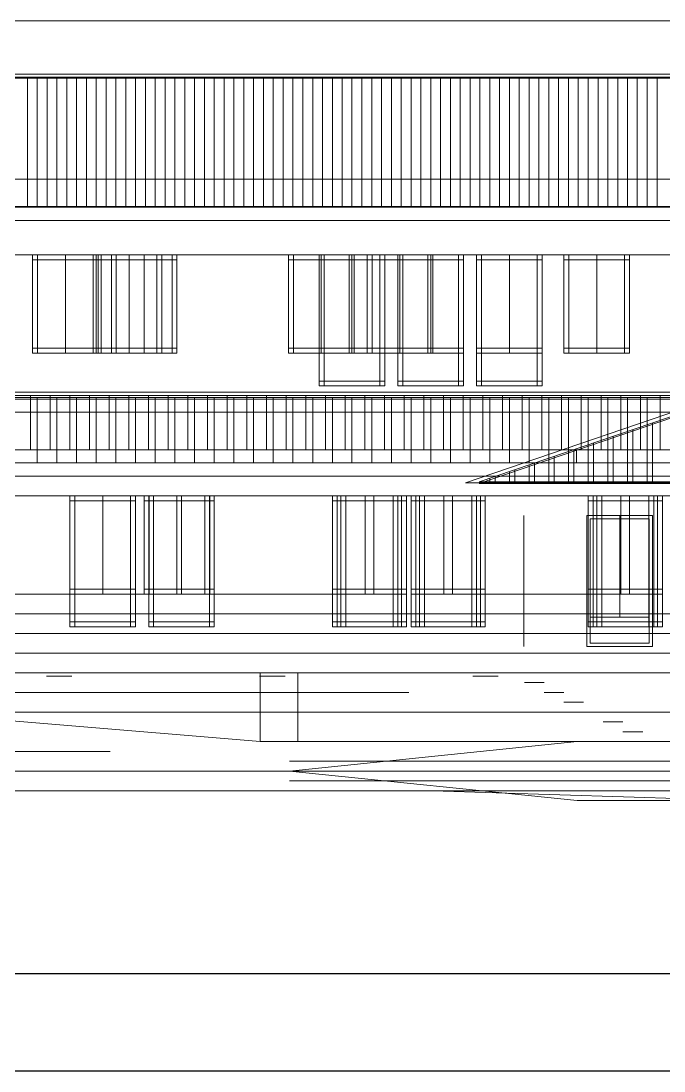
# Model space of a CAD drawing. Header units: millimetres. Extents: x -113526 to 211532, y -79714 to 28306.
# Drawn here: x 79355 to 81050, y -17174 to -14403 of the extents above; entities that cross this region are included whole.
import ezdxf

# ---------------------------------------------------------------- set-up
doc = ezdxf.new("R2010")
doc.units = ezdxf.units.MM
doc.layers.add('填充图样', color=38, linetype='Continuous')

msp = doc.modelspace()

# ---------------------------------------------------------------- linework, layer by layer
at = {"color": 250}
msp.add_line((87797.4, -16917.6), (64799, -16917.6), dxfattribs=at)
at = {"color": 4}
msp.add_line((88053.4, -17173.6), (64160, -17173.6), dxfattribs=at)
at = {"layer": '填充图样', "lineweight": 5, "extrusion": (1, -2e-16, 4e-16)}
msp.add_line((83730.6, -14403.2, 13347.9), (79008, -14403.2, 13347.9), dxfattribs=at)
at = {"layer": '填充图样', "lineweight": 5, "extrusion": (2e-16, 1, -2e-16)}
for p, q in [((82381.3, -14543.8, 13685.3), (78670.7, -14543.8, 13685.3)), ((82381.3, -14543.8, 13010.6), (78670.7, -14543.8, 13010.6)), ((82381.3, -14543.8, 13685.3), (78670.7, -14543.8, 13685.3)), ((78670.7, -14543.8, 13010.6), (82381.3, -14543.8, 13010.6)), ((77828.4, -14929.3, 12168.4), (81539, -14929.3, 12168.4)), ((81876.3, -14929.3, 14527.5), (77828.4, -14929.3, 14527.5)), ((77984.1, -15020.1, 12324.1), (81694.7, -15020.1, 12324.1)), ((82032, -15020.1, 14371.8), (77984.1, -15020.1, 14371.8)), ((81694.7, -15400.7, 12324.1), (77984.1, -15400.7, 12324.1)), ((77984.1, -15400.7, 14371.8), (82032, -15400.7, 14371.8)), ((77984.1, -15435.3, 12324.1), (81694.7, -15435.3, 12324.1)), ((82032, -15435.3, 14371.8), (77984.1, -15435.3, 14371.8)), ((78838.2, -15604, 11831), (81201.7, -15604, 11831)), ((82032, -15655.9, 14371.8), (77984.1, -15655.9, 14371.8)), ((78682.6, -15655.9, 11986.7), (81357.4, -15655.9, 11986.7)), ((84910.1, -15655.9, 8343.2), (80527, -15655.9, 8343.2)), ((80527, -15655.9, 8343.2), (80527, -15655.9, 586.8)), ((80527, -15655.9, 586.8), (81694.7, -15655.9, 586.8)), ((80198.4, -15915.3, 14371.8), (77984.1, -15915.3, 14371.8)), ((79189.6, -15915.3, 11986.7), (79483.7, -15915.3, 11986.7)), ((79864.3, -15915.3, 11986.7), (80175.7, -15915.3, 11986.7)), ((80556.2, -15915.3, 11986.7), (80850.3, -15915.3, 11986.7)), ((80873, -15915.3, 14371.8), (80578.9, -15915.3, 14371.8)), ((79965.4, -15967.2, 16442.8), (79209.9, -15967.2, 16351.2)), ((80629.4, -15967.2, 16591.6), (79965.4, -15967.2, 16442.8)), ((81007.1, -15967.2, 16889.3), (80629.4, -15967.2, 16591.6)), ((81075.8, -15967.2, 17415.9), (81007.1, -15967.2, 16889.3)), ((76880.4, -16019.1, 16102.7), (80483.8, -16019.1, 16102.7)), ((76904, -16019.1, 16076.7), (80530.9, -16019.1, 16076.7)), ((79736.5, -16019.1, 15984.9), (79095.4, -16019.1, 15984.9)), ((80606.5, -16019.1, 16053.6), (79736.5, -16019.1, 15984.9)), ((81430.7, -16019.1, 16133.7), (80606.5, -16019.1, 16053.6)), ((81940.1, -16071, 15220.4), (72486.9, -16071, 15220.4)), ((82032, -16071, 14371.8), (77984.1, -16071, 14371.8)), ((82334.8, -16071, 14909), (77992.8, -16071, 14909)), ((78682.6, -16071, 11986.7), (81357.4, -16071, 11986.7)), ((80201.6, -16071, 7617.7), (80201.6, -16071, 9425.4)), ((82402.9, -16071, 9736.8), (80201.6, -16071, 9736.8)), ((82402.9, -16071, 9425.4), (80201.6, -16071, 9425.4)), ((80616.8, -16071, 9010.3), (80201.6, -16071, 9010.3)), ((80789.6, -16071, 14760), (80423.3, -16071, 14256.3)), ((80616.8, -16071, 9425.4), (80616.8, -16071, 9010.3)), ((81098.7, -16071, 15092), (80789.6, -16071, 14760)), ((79198.5, -16122.9, 10284), (79644.9, -16122.9, 10936.5)), ((80045.6, -16122.9, 719.8), (80682.7, -16122.9, 719.8)), ((80045.6, -16122.9, 789), (80682.7, -16122.9, 789)), ((81694.7, -16122.9, 218.1), (80062.8, -16122.9, 218.1)), ((81694.7, -16122.9, 148.9), (80062.8, -16122.9, 148.9)), ((80084.6, -16122.9, 114.3), (81694.7, -16122.9, 114.3)), ((80682.7, -16122.9, 742.5), (80084.6, -16122.9, 742.5)), ((80251, -16122.9, 218.1), (80320.2, -16122.9, 218.1)), ((80320.2, -16122.9, 148.9), (80251, -16122.9, 148.9)), ((80251, -16122.9, 148.9), (80251, -16122.9, 218.1)), ((80251, -16122.9, 719.8), (80251, -16122.9, 789)), ((80251, -16122.9, 789), (80320.2, -16122.9, 789)), ((80320.2, -16122.9, 719.8), (80251, -16122.9, 719.8)), ((80320.2, -16122.9, 218.1), (80320.2, -16122.9, 148.9)), ((80320.2, -16122.9, 789), (80320.2, -16122.9, 719.8)), ((84754.4, -16122.9, 8187.5), (80682.7, -16122.9, 8187.5)), ((80682.7, -16122.9, 8187.5), (80682.7, -16122.9, 742.5)), ((80682.7, -16122.9, 8187.5), (80682.7, -16122.9, 742.5)), ((80682.7, -16122.9, 742.5), (80682.7, -16122.9, 148.9)), ((80682.7, -16122.9, 148.9), (81694.7, -16122.9, 148.9)), ((82449.4, -16122.9, 8187.5), (80682.7, -16122.9, 8187.5)), ((79421.7, -16131.4, 157.6), (79421.7, -16131.4, 224.6)), ((79421.7, -16131.4, 224.6), (79488.7, -16131.4, 224.6)), ((79488.7, -16131.4, 157.6), (79421.7, -16131.4, 157.6)), ((79421.7, -16131.4, 789), (79421.7, -16131.4, 722)), ((79421.7, -16131.4, 722), (79488.7, -16131.4, 722)), ((79488.7, -16131.4, 789), (79421.7, -16131.4, 789)), ((79488.7, -16131.4, 224.6), (79488.7, -16131.4, 157.6)), ((79488.7, -16131.4, 722), (79488.7, -16131.4, 789)), ((79983.9, -16131.4, 224.6), (80050.9, -16131.4, 224.6)), ((80050.9, -16131.4, 157.6), (79983.9, -16131.4, 157.6)), ((79983.9, -16131.4, 157.6), (79983.9, -16131.4, 224.6)), ((79983.9, -16131.4, 722), (80050.9, -16131.4, 722)), ((80050.9, -16131.4, 789), (79983.9, -16131.4, 789)), ((79983.9, -16131.4, 789), (79983.9, -16131.4, 722)), ((80050.9, -16131.4, 224.6), (80050.9, -16131.4, 157.6)), ((80050.9, -16131.4, 722), (80050.9, -16131.4, 789)), ((80546.1, -16131.4, 157.6), (80546.1, -16131.4, 224.6)), ((80546.1, -16131.4, 224.6), (80613.1, -16131.4, 224.6)), ((80613.1, -16131.4, 157.6), (80546.1, -16131.4, 157.6)), ((80546.1, -16131.4, 722), (80546.1, -16131.4, 789)), ((80546.1, -16131.4, 789), (80613.1, -16131.4, 789)), ((80613.1, -16131.4, 722), (80546.1, -16131.4, 722)), ((80613.1, -16131.4, 224.6), (80613.1, -16131.4, 157.6)), ((80613.1, -16131.4, 789), (80613.1, -16131.4, 722)), ((80734.6, -16148.9, 742.5), (80734.6, -16148.9, 148.9)), ((79198.5, -16174.8, 6586.4), (79633.5, -16174.8, 7765.5)), ((79633.5, -16174.8, 7765.5), (79954, -16174.8, 8807.2)), ((79954, -16174.8, 8807.2), (80148.6, -16174.8, 9814.6)), ((80148.6, -16174.8, 9814.6), (80171.5, -16174.8, 10306.9)), ((80171.5, -16174.8, 10306.9), (80377.5, -16174.8, 10913.6)), ((80786.5, -16174.8, 742.5), (80786.5, -16174.8, 148.9)), ((80838.4, -16200.8, 742.5), (80838.4, -16200.8, 148.9)), ((77822.5, -16226.7, 17503.9), (85146.5, -16226.7, 17503.9)), ((77846, -16226.7, 17529.8), (85147, -16226.7, 17529.8)), ((80890.3, -16226.7, 742.5), (80890.3, -16226.7, 148.9)), ((80942.2, -16252.7, 742.5), (80942.2, -16252.7, 148.9)), ((80994.1, -16278.6, 742.5), (80994.1, -16278.6, 148.9)), ((81422.4, -16304.6, -93.2), (80062.8, -16304.6, -93.2)), ((80821.3, -16304.6, -153.8), (80062.8, -16382.4, -162.4)), ((80821.3, -16304.6, 157.6), (80062.8, -16382.4, 157.6)), ((80682.7, -16304.6, 742.5), (81694.7, -16304.6, 742.5)), ((80821.3, -16304.6, 157.6), (80821.3, -16304.6, -153.8)), ((78901.2, -16330.5, -972.5), (79380.8, -16330.5, -837.3)), ((79380.8, -16330.5, -837.3), (79540.7, -16330.5, -615.9)), ((79540.7, -16330.5, -615.9), (79589.9, -16330.5, -357.7)), ((81310.2, -16356.5, -127.8), (80062.8, -16356.5, -127.8)), ((79255.4, -16382.4, -1816.2), (79690.4, -16382.4, -1392.7)), ((79690.4, -16382.4, -1392.7), (80549, -16382.4, -1346.9)), ((80062.8, -16382.4, 157.6), (79751.4, -16382.4, 157.6)), ((80062.8, -16382.4, -473.8), (79751.4, -16382.4, -473.8)), ((79751.4, -16382.4, -473.8), (79751.4, -16382.4, 157.6)), ((80062.8, -16382.4, 157.6), (80062.8, -16382.4, -473.8)), ((80821.3, -16460.3, -473.8), (80062.8, -16382.4, -473.8)), ((80821.3, -16460.3, -162.4), (80062.8, -16382.4, -162.4)), ((80549, -16382.4, -1346.9), (81899.8, -16382.4, -1369.8)), ((81198, -16408.4, -162.4), (80062.8, -16408.4, -162.4)), ((77768.6, -16434.3, -2266.9), (84311.4, -16434.3, -2266.9)), ((86806.5, -16434.3, -1618.2), (78091.6, -16434.3, -1618.2)), ((80439.7, -16434.3, -1306.9), (78246.1, -16434.3, -1306.9)), ((79070.7, -16434.3, -2241), (84314, -16434.3, -2241)), ((79358.5, -16434.3, -6658.6), (79701.9, -16434.3, -5903.1)), ((79701.9, -16434.3, -5903.1), (79988.1, -16434.3, -5273.4)), ((79988.1, -16434.3, -5273.4), (80491.8, -16434.3, -4598)), ((81272.8, -16460.3, -473.8), (80439.7, -16434.3, -1306.9)), ((80491.8, -16434.3, -4598), (81110, -16434.3, -3979.8)), ((81198, -16460.3, -162.4), (80821.3, -16460.3, -162.4)), ((81272.8, -16460.3, -473.8), (80821.3, -16460.3, -473.8)), ((80821.3, -16460.3, -162.4), (80821.3, -16460.3, -473.8))]:
    msp.add_line(p, q, dxfattribs=at)
at = {"layer": '填充图样', "lineweight": 5, "extrusion": (5e-16, 0.923077, 0.384615)}
for p, q in [((82392.6, -14551.8, 13710), (78682, -14551.8, 13710)), ((79371.3, -14892.7, 14528.3), (79371.3, -14551.8, 13710)), ((79423.2, -14892.7, 14528.3), (79423.2, -14551.8, 13710)), ((79475.1, -14892.7, 14528.3), (79475.1, -14551.8, 13710)), ((79526.9, -14892.7, 14528.3), (79526.9, -14551.8, 13710)), ((79578.8, -14892.7, 14528.3), (79578.8, -14551.8, 13710)), ((79630.7, -14892.7, 14528.3), (79630.7, -14551.8, 13710)), ((79682.6, -14892.7, 14528.3), (79682.6, -14551.8, 13710)), ((79734.5, -14892.7, 14528.3), (79734.5, -14551.8, 13710)), ((79786.4, -14892.7, 14528.3), (79786.4, -14551.8, 13710)), ((79838.3, -14892.7, 14528.3), (79838.3, -14551.8, 13710)), ((79890.2, -14892.7, 14528.3), (79890.2, -14551.8, 13710)), ((79942.1, -14892.7, 14528.3), (79942.1, -14551.8, 13710)), ((79994, -14892.7, 14528.3), (79994, -14551.8, 13710)), ((80045.9, -14892.7, 14528.3), (80045.9, -14551.8, 13710)), ((80097.8, -14892.7, 14528.3), (80097.8, -14551.8, 13710)), ((80149.7, -14892.7, 14528.3), (80149.7, -14551.8, 13710)), ((80201.6, -14892.7, 14528.3), (80201.6, -14551.8, 13710)), ((80253.5, -14892.7, 14528.3), (80253.5, -14551.8, 13710)), ((80305.4, -14892.7, 14528.3), (80305.4, -14551.8, 13710)), ((80357.3, -14892.7, 14528.3), (80357.3, -14551.8, 13710)), ((80409.2, -14892.7, 14528.3), (80409.2, -14551.8, 13710)), ((80461.1, -14892.7, 14528.3), (80461.1, -14551.8, 13710)), ((80513, -14892.7, 14528.3), (80513, -14551.8, 13710)), ((80564.9, -14892.7, 14528.3), (80564.9, -14551.8, 13710)), ((80616.8, -14892.7, 14528.3), (80616.8, -14551.8, 13710)), ((80668.7, -14892.7, 14528.3), (80668.7, -14551.8, 13710)), ((80720.6, -14892.7, 14528.3), (80720.6, -14551.8, 13710)), ((80772.5, -14892.7, 14528.3), (80772.5, -14551.8, 13710)), ((80824.4, -14892.7, 14528.3), (80824.4, -14551.8, 13710)), ((80876.3, -14892.7, 14528.3), (80876.3, -14551.8, 13710)), ((80928.2, -14892.7, 14528.3), (80928.2, -14551.8, 13710)), ((80980, -14892.7, 14528.3), (80980, -14551.8, 13710)), ((81031.9, -14892.7, 14528.3), (81031.9, -14551.8, 13710)), ((77863.7, -14892.7, 14528.3), (81841, -14892.7, 14528.3))]:
    msp.add_line(p, q, dxfattribs=at)
at = {"layer": '填充图样', "lineweight": 5, "extrusion": (1e-16, 0.923077, -0.384615)}
for p, q in [((78682, -14553.8, 12986.7), (82322, -14553.8, 12986.7)), ((79397.2, -14894.7, 12168.4), (79397.2, -14553.8, 12986.7)), ((79449.1, -14894.7, 12168.4), (79449.1, -14553.8, 12986.7)), ((79501, -14894.7, 12168.4), (79501, -14553.8, 12986.7)), ((79552.9, -14894.7, 12168.4), (79552.9, -14553.8, 12986.7)), ((79604.8, -14894.7, 12168.4), (79604.8, -14553.8, 12986.7)), ((79656.7, -14894.7, 12168.4), (79656.7, -14553.8, 12986.7)), ((79708.6, -14894.7, 12168.4), (79708.6, -14553.8, 12986.7)), ((79760.5, -14894.7, 12168.4), (79760.5, -14553.8, 12986.7)), ((79812.4, -14894.7, 12168.4), (79812.4, -14553.8, 12986.7)), ((79864.3, -14894.7, 12168.4), (79864.3, -14553.8, 12986.7)), ((79916.2, -14894.7, 12168.4), (79916.2, -14553.8, 12986.7)), ((79968.1, -14894.7, 12168.4), (79968.1, -14553.8, 12986.7)), ((80020, -14894.7, 12168.4), (80020, -14553.8, 12986.7)), ((80071.9, -14894.7, 12168.4), (80071.9, -14553.8, 12986.7)), ((80123.8, -14894.7, 12168.4), (80123.8, -14553.8, 12986.7)), ((80175.7, -14894.7, 12168.4), (80175.7, -14553.8, 12986.7)), ((80227.5, -14894.7, 12168.4), (80227.5, -14553.8, 12986.7)), ((80279.4, -14894.7, 12168.4), (80279.4, -14553.8, 12986.7)), ((80331.3, -14894.7, 12168.4), (80331.3, -14553.8, 12986.7)), ((80383.2, -14894.7, 12168.4), (80383.2, -14553.8, 12986.7)), ((80435.1, -14894.7, 12168.4), (80435.1, -14553.8, 12986.7)), ((80487, -14894.7, 12168.4), (80487, -14553.8, 12986.7)), ((80538.9, -14894.7, 12168.4), (80538.9, -14553.8, 12986.7)), ((80590.8, -14894.7, 12168.4), (80590.8, -14553.8, 12986.7)), ((80642.7, -14894.7, 12168.4), (80642.7, -14553.8, 12986.7)), ((80694.6, -14894.7, 12168.4), (80694.6, -14553.8, 12986.7)), ((80746.5, -14894.7, 12168.4), (80746.5, -14553.8, 12986.7)), ((80798.4, -14894.7, 12168.4), (80798.4, -14553.8, 12986.7)), ((80850.3, -14894.7, 12168.4), (80850.3, -14553.8, 12986.7)), ((80902.2, -14894.7, 12168.4), (80902.2, -14553.8, 12986.7)), ((80954.1, -14894.7, 12168.4), (80954.1, -14553.8, 12986.7)), ((81006, -14894.7, 12168.4), (81006, -14553.8, 12986.7)), ((81503.7, -14894.7, 12168.4), (77863.7, -14894.7, 12168.4))]:
    msp.add_line(p, q, dxfattribs=at)
at = {"layer": '填充图样', "lineweight": 5, "extrusion": (7e-16, -2e-16, -1)}
for p, q in [((79385.3, -15279.6, 14374), (79385.3, -15020.1, 14374)), ((79385.3, -15020.1, 14374), (79558.3, -15020.1, 14374)), ((79385.3, -15033.1, 14374), (79558.3, -15033.1, 14374)), ((79398.3, -15279.6, 14374), (79398.3, -15020.1, 14374)), ((79471.8, -15279.6, 14374), (79471.8, -15020.1, 14374)), ((79545.3, -15020.1, 14374), (79545.3, -15279.6, 14374)), ((79558.3, -15020.1, 14374), (79558.3, -15279.6, 14374)), ((79592.9, -15279.6, 14374), (79592.9, -15020.1, 14374)), ((79592.9, -15020.1, 14374), (79765.9, -15020.1, 14374)), ((79592.9, -15033.1, 14374), (79765.9, -15033.1, 14374)), ((79605.9, -15279.6, 14374), (79605.9, -15020.1, 14374)), ((79679.4, -15279.6, 14374), (79679.4, -15020.1, 14374)), ((79752.9, -15020.1, 14374), (79752.9, -15279.6, 14374)), ((79765.9, -15020.1, 14374), (79765.9, -15279.6, 14374)), ((80060, -15279.6, 14374), (80060, -15020.1, 14374)), ((80060, -15020.1, 14374), (80233, -15020.1, 14374)), ((80060, -15033.1, 14374), (80233, -15033.1, 14374)), ((80072.9, -15279.6, 14374), (80072.9, -15020.1, 14374)), ((80146.5, -15279.6, 14374), (80146.5, -15020.1, 14374)), ((80220, -15020.1, 14374), (80220, -15279.6, 14374)), ((80233, -15020.1, 14374), (80233, -15279.6, 14374)), ((80267.6, -15020.1, 14374), (80440.5, -15020.1, 14374)), ((80267.6, -15279.6, 14374), (80267.6, -15020.1, 14374)), ((80267.6, -15033.1, 14374), (80440.5, -15033.1, 14374)), ((80280.5, -15279.6, 14374), (80280.5, -15020.1, 14374)), ((80354, -15279.6, 14374), (80354, -15020.1, 14374)), ((80427.6, -15020.1, 14374), (80427.6, -15279.6, 14374)), ((80440.5, -15020.1, 14374), (80440.5, -15279.6, 14374)), ((80786.5, -15279.6, 14374), (80786.5, -15020.1, 14374)), ((80786.5, -15020.1, 14374), (80959.5, -15020.1, 14374)), ((80786.5, -15033.1, 14374), (80959.5, -15033.1, 14374)), ((80799.5, -15279.6, 14374), (80799.5, -15020.1, 14374)), ((80873, -15279.6, 14374), (80873, -15020.1, 14374)), ((80946.5, -15020.1, 14374), (80946.5, -15279.6, 14374)), ((80959.5, -15020.1, 14374), (80959.5, -15279.6, 14374)), ((79558.3, -15266.6, 14374), (79385.3, -15266.6, 14374)), ((79558.3, -15279.6, 14374), (79385.3, -15279.6, 14374)), ((79765.9, -15266.6, 14374), (79592.9, -15266.6, 14374)), ((79765.9, -15279.6, 14374), (79592.9, -15279.6, 14374)), ((80233, -15266.6, 14374), (80060, -15266.6, 14374)), ((80233, -15279.6, 14374), (80060, -15279.6, 14374)), ((80440.5, -15266.6, 14374), (80267.6, -15266.6, 14374)), ((80440.5, -15279.6, 14374), (80267.6, -15279.6, 14374)), ((80959.5, -15266.6, 14374), (80786.5, -15266.6, 14374)), ((80959.5, -15279.6, 14374), (80786.5, -15279.6, 14374)), ((79679.4, -15655.9, 14374), (79852.4, -15655.9, 14374)), ((79679.4, -15915.3, 14374), (79679.4, -15655.9, 14374)), ((79679.4, -15668.8, 14374), (79852.4, -15668.8, 14374)), ((79692.4, -15915.3, 14374), (79692.4, -15655.9, 14374)), ((79765.9, -15915.3, 14374), (79765.9, -15655.9, 14374)), ((79839.4, -15655.9, 14374), (79839.4, -15915.3, 14374)), ((79852.4, -15655.9, 14374), (79852.4, -15915.3, 14374)), ((80198.4, -15655.9, 14374), (80371.3, -15655.9, 14374)), ((80198.4, -16001.8, 14374), (80198.4, -15655.9, 14374)), ((80198.4, -15668.8, 14374), (80371.3, -15668.8, 14374)), ((80211.3, -16001.8, 14374), (80211.3, -15655.9, 14374)), ((80284.9, -15915.3, 14374), (80284.9, -15655.9, 14374)), ((80358.4, -15655.9, 14374), (80358.4, -16001.8, 14374)), ((80371.3, -15655.9, 14374), (80371.3, -16001.8, 14374)), ((80405.9, -15655.9, 14374), (80578.9, -15655.9, 14374)), ((80405.9, -16001.8, 14374), (80405.9, -15655.9, 14374)), ((80405.9, -15668.8, 14374), (80578.9, -15668.8, 14374)), ((80418.9, -16001.8, 14374), (80418.9, -15655.9, 14374)), ((80492.4, -15915.3, 14374), (80492.4, -15655.9, 14374)), ((80566, -15655.9, 14374), (80566, -16001.8, 14374)), ((80578.9, -15655.9, 14374), (80578.9, -16001.8, 14374)), ((80873, -16001.8, 14374), (80873, -15655.9, 14374)), ((80873, -15655.9, 14374), (81046, -15655.9, 14374)), ((80873, -15668.8, 14374), (81046, -15668.8, 14374)), ((80886, -16001.8, 14374), (80886, -15655.9, 14374)), ((80959.5, -15915.3, 14374), (80959.5, -15655.9, 14374)), ((81033, -15655.9, 14374), (81033, -16001.8, 14374)), ((81046, -15655.9, 14374), (81046, -16001.8, 14374)), ((79852.4, -15902.4, 14374), (79679.4, -15902.4, 14374)), ((79852.4, -15915.3, 14374), (79679.4, -15915.3, 14374)), ((80371.3, -15902.4, 14374), (80198.4, -15902.4, 14374)), ((80371.3, -15915.3, 14374), (80198.4, -15915.3, 14374)), ((80578.9, -15902.4, 14374), (80405.9, -15902.4, 14374)), ((80578.9, -15915.3, 14374), (80405.9, -15915.3, 14374)), ((81046, -15902.4, 14374), (80873, -15902.4, 14374)), ((81046, -15915.3, 14374), (80873, -15915.3, 14374)), ((80371.3, -15988.9, 14374), (80198.4, -15988.9, 14374)), ((80371.3, -16001.8, 14374), (80198.4, -16001.8, 14374)), ((80578.9, -15988.9, 14374), (80405.9, -15988.9, 14374)), ((80578.9, -16001.8, 14374), (80405.9, -16001.8, 14374)), ((81046, -15988.9, 14374), (80873, -15988.9, 14374)), ((81046, -16001.8, 14374), (80873, -16001.8, 14374))]:
    msp.add_line(p, q, dxfattribs=at)
at = {"layer": '填充图样', "lineweight": 5}
for p, q in [((79552.9, -15020.1, 12321.9), (79552.9, -15279.6, 12321.9)), ((79725.9, -15020.1, 12321.9), (79552.9, -15020.1, 12321.9)), ((79725.9, -15033.1, 12321.9), (79552.9, -15033.1, 12321.9)), ((79565.9, -15020.1, 12321.9), (79565.9, -15279.6, 12321.9)), ((79639.4, -15279.6, 12321.9), (79639.4, -15020.1, 12321.9)), ((79712.9, -15279.6, 12321.9), (79712.9, -15020.1, 12321.9)), ((79725.9, -15279.6, 12321.9), (79725.9, -15020.1, 12321.9)), ((80141.1, -15020.1, 12321.9), (80141.1, -15366.1, 12321.9)), ((80314, -15020.1, 12321.9), (80141.1, -15020.1, 12321.9)), ((80314, -15033.1, 12321.9), (80141.1, -15033.1, 12321.9)), ((80154, -15020.1, 12321.9), (80154, -15366.1, 12321.9)), ((80227.5, -15279.6, 12321.9), (80227.5, -15020.1, 12321.9)), ((80301.1, -15366.1, 12321.9), (80301.1, -15020.1, 12321.9)), ((80314, -15366.1, 12321.9), (80314, -15020.1, 12321.9)), ((80348.6, -15020.1, 12321.9), (80348.6, -15366.1, 12321.9)), ((80521.6, -15020.1, 12321.9), (80348.6, -15020.1, 12321.9)), ((80521.6, -15033.1, 12321.9), (80348.6, -15033.1, 12321.9)), ((80361.6, -15020.1, 12321.9), (80361.6, -15366.1, 12321.9)), ((80435.1, -15279.6, 12321.9), (80435.1, -15020.1, 12321.9)), ((80508.7, -15366.1, 12321.9), (80508.7, -15020.1, 12321.9)), ((80521.6, -15366.1, 12321.9), (80521.6, -15020.1, 12321.9)), ((80729.2, -15020.1, 12321.9), (80556.2, -15020.1, 12321.9)), ((80556.2, -15020.1, 12321.9), (80556.2, -15366.1, 12321.9)), ((80729.2, -15033.1, 12321.9), (80556.2, -15033.1, 12321.9)), ((80569.2, -15020.1, 12321.9), (80569.2, -15366.1, 12321.9)), ((80642.7, -15279.6, 12321.9), (80642.7, -15020.1, 12321.9)), ((80716.2, -15366.1, 12321.9), (80716.2, -15020.1, 12321.9)), ((80729.2, -15366.1, 12321.9), (80729.2, -15020.1, 12321.9)), ((79552.9, -15266.6, 12321.9), (79725.9, -15266.6, 12321.9)), ((79552.9, -15279.6, 12321.9), (79725.9, -15279.6, 12321.9)), ((80141.1, -15266.6, 12321.9), (80314, -15266.6, 12321.9)), ((80141.1, -15279.6, 12321.9), (80314, -15279.6, 12321.9)), ((80348.6, -15266.6, 12321.9), (80521.6, -15266.6, 12321.9)), ((80348.6, -15279.6, 12321.9), (80521.6, -15279.6, 12321.9)), ((80556.2, -15266.6, 12321.9), (80729.2, -15266.6, 12321.9)), ((80556.2, -15279.6, 12321.9), (80729.2, -15279.6, 12321.9)), ((80141.1, -15353.1, 12321.9), (80314, -15353.1, 12321.9)), ((80141.1, -15366.1, 12321.9), (80314, -15366.1, 12321.9)), ((80348.6, -15353.1, 12321.9), (80521.6, -15353.1, 12321.9)), ((80348.6, -15366.1, 12321.9), (80521.6, -15366.1, 12321.9)), ((80556.2, -15353.1, 12321.9), (80729.2, -15353.1, 12321.9)), ((80556.2, -15366.1, 12321.9), (80729.2, -15366.1, 12321.9)), ((79483.7, -16001.8, 11984.6), (79483.7, -15655.9, 11984.6)), ((79483.7, -15655.9, 11984.6), (79656.7, -15655.9, 11984.6)), ((79483.7, -15668.8, 11984.6), (79656.7, -15668.8, 11984.6)), ((79496.7, -16001.8, 11984.6), (79496.7, -15655.9, 11984.6)), ((79570.2, -15915.3, 11984.6), (79570.2, -15655.9, 11984.6)), ((79643.7, -15655.9, 11984.6), (79643.7, -16001.8, 11984.6)), ((79656.7, -15655.9, 11984.6), (79656.7, -16001.8, 11984.6)), ((79691.3, -15655.9, 11984.6), (79864.3, -15655.9, 11984.6)), ((79691.3, -16001.8, 11984.6), (79691.3, -15655.9, 11984.6)), ((79691.3, -15668.8, 11984.6), (79864.3, -15668.8, 11984.6)), ((79704.3, -16001.8, 11984.6), (79704.3, -15655.9, 11984.6)), ((79777.8, -15915.3, 11984.6), (79777.8, -15655.9, 11984.6)), ((79851.3, -15655.9, 11984.6), (79851.3, -16001.8, 11984.6)), ((79864.3, -15655.9, 11984.6), (79864.3, -16001.8, 11984.6)), ((80175.7, -15655.9, 11984.6), (80175.7, -16001.8, 11984.6)), ((80348.6, -15655.9, 11984.6), (80175.7, -15655.9, 11984.6)), ((80348.6, -15668.8, 11984.6), (80175.7, -15668.8, 11984.6)), ((80188.6, -15655.9, 11984.6), (80188.6, -16001.8, 11984.6)), ((80262.1, -15915.3, 11984.6), (80262.1, -15655.9, 11984.6)), ((80335.7, -16001.8, 11984.6), (80335.7, -15655.9, 11984.6)), ((80348.6, -16001.8, 11984.6), (80348.6, -15655.9, 11984.6)), ((80556.2, -15655.9, 11984.6), (80383.2, -15655.9, 11984.6)), ((80383.2, -15655.9, 11984.6), (80383.2, -16001.8, 11984.6)), ((80556.2, -15668.8, 11984.6), (80383.2, -15668.8, 11984.6)), ((80396.2, -15655.9, 11984.6), (80396.2, -16001.8, 11984.6)), ((80469.7, -15915.3, 11984.6), (80469.7, -15655.9, 11984.6)), ((80543.3, -16001.8, 11984.6), (80543.3, -15655.9, 11984.6)), ((80556.2, -16001.8, 11984.6), (80556.2, -15655.9, 11984.6)), ((80850.3, -15655.9, 11984.6), (80850.3, -16001.8, 11984.6)), ((81023.3, -15655.9, 11984.6), (80850.3, -15655.9, 11984.6)), ((81023.3, -15668.8, 11984.6), (80850.3, -15668.8, 11984.6)), ((80863.3, -15655.9, 11984.6), (80863.3, -16001.8, 11984.6)), ((80936.8, -15915.3, 11984.6), (80936.8, -15655.9, 11984.6)), ((81010.3, -16001.8, 11984.6), (81010.3, -15655.9, 11984.6)), ((81023.3, -16001.8, 11984.6), (81023.3, -15655.9, 11984.6)), ((80847.1, -15707.8, 8189.6), (80847.1, -16053.7, 8189.6)), ((81020.1, -15707.8, 8189.6), (80847.1, -15707.8, 8189.6)), ((80933.6, -15707.8, 8189.6), (80933.6, -15975.9, 8189.6)), ((81020.1, -16053.7, 8189.6), (81020.1, -15707.8, 8189.6)), ((80855.7, -15716.4, 8189.6), (80855.7, -16045.1, 8189.6)), ((81011.4, -15716.4, 8189.6), (80855.7, -15716.4, 8189.6)), ((81011.4, -16045.1, 8189.6), (81011.4, -15716.4, 8189.6)), ((79656.7, -15902.4, 11984.6), (79483.7, -15902.4, 11984.6)), ((79656.7, -15915.3, 11984.6), (79483.7, -15915.3, 11984.6)), ((79864.3, -15902.4, 11984.6), (79691.3, -15902.4, 11984.6)), ((79864.3, -15915.3, 11984.6), (79691.3, -15915.3, 11984.6)), ((80175.7, -15902.4, 11984.6), (80348.6, -15902.4, 11984.6)), ((80175.7, -15915.3, 11984.6), (80348.6, -15915.3, 11984.6)), ((80383.2, -15902.4, 11984.6), (80556.2, -15902.4, 11984.6)), ((80383.2, -15915.3, 11984.6), (80556.2, -15915.3, 11984.6)), ((80850.3, -15902.4, 11984.6), (81023.3, -15902.4, 11984.6)), ((80850.3, -15915.3, 11984.6), (81023.3, -15915.3, 11984.6)), ((80855.7, -15975.9, 8189.6), (81011.4, -15975.9, 8189.6)), ((79656.7, -15988.9, 11984.6), (79483.7, -15988.9, 11984.6)), ((79656.7, -16001.8, 11984.6), (79483.7, -16001.8, 11984.6)), ((79864.3, -15988.9, 11984.6), (79691.3, -15988.9, 11984.6)), ((79864.3, -16001.8, 11984.6), (79691.3, -16001.8, 11984.6)), ((80175.7, -15988.9, 11984.6), (80348.6, -15988.9, 11984.6)), ((80175.7, -16001.8, 11984.6), (80348.6, -16001.8, 11984.6)), ((80383.2, -15988.9, 11984.6), (80556.2, -15988.9, 11984.6)), ((80383.2, -16001.8, 11984.6), (80556.2, -16001.8, 11984.6)), ((80850.3, -15988.9, 11984.6), (81023.3, -15988.9, 11984.6)), ((80850.3, -16001.8, 11984.6), (81023.3, -16001.8, 11984.6)), ((80847.1, -16053.7, 8189.6), (81020.1, -16053.7, 8189.6)), ((80855.7, -16045.1, 8189.6), (81011.4, -16045.1, 8189.6))]:
    msp.add_line(p, q, dxfattribs=at)
at = {"layer": '填充图样', "lineweight": 5, "extrusion": (2e-16, 0.946559, -0.322531)}
for p, q in [((81694.7, -15233.5, 1718.1), (80562.8, -15619.2, 586.1)), ((80968.2, -15619.2, 586.1), (80968.2, -15481.1, 991.5)), ((81020.1, -15619.2, 586.1), (81020.1, -15463.4, 1043.4)), ((80916.3, -15619.2, 586.1), (80916.3, -15498.8, 939.6)), ((80812.5, -15619.2, 586.1), (80812.5, -15534.1, 835.8)), ((80864.4, -15619.2, 586.1), (80864.4, -15516.4, 887.7)), ((80760.6, -15619.2, 586.1), (80760.6, -15551.8, 783.9)), ((80656.8, -15619.2, 586.1), (80656.8, -15587.2, 680.1)), ((80708.7, -15619.2, 586.1), (80708.7, -15569.5, 732)), ((80562.8, -15619.2, 586.1), (81694.7, -15619.2, 586.1)), ((80604.9, -15619.2, 586.1), (80604.9, -15604.9, 628.2))]:
    msp.add_line(p, q, dxfattribs=at)
at = {"layer": '填充图样', "lineweight": 5, "extrusion": (-2e-16, -0.946559, -0.322531)}
for p, q in [((81705.9, -15233.8, 7199.4), (80562.8, -15623.3, 8342.5)), ((81006, -15621.1, 8342.5), (81006, -15470.1, 7899.2)), ((80902.2, -15621.1, 8342.5), (80902.2, -15505.5, 8003)), ((80954.1, -15621.1, 8342.5), (80954.1, -15487.8, 7951.1)), ((80798.4, -15621.1, 8342.5), (80798.4, -15540.8, 8106.8)), ((80850.3, -15621.1, 8342.5), (80850.3, -15523.2, 8054.9)), ((80746.5, -15621.1, 8342.5), (80746.5, -15558.5, 8158.7)), ((80642.7, -15621.1, 8342.5), (80642.7, -15593.9, 8262.5)), ((80694.6, -15621.1, 8342.5), (80694.6, -15576.2, 8210.6)), ((80562.8, -15623.3, 8342.5), (84874.4, -15623.3, 8342.5)), ((80590.8, -15621.1, 8342.5), (80590.8, -15611.6, 8314.4))]:
    msp.add_line(p, q, dxfattribs=at)
at = {"layer": '填充图样', "lineweight": 5, "extrusion": (2e-16, 0.936329, 0.351123)}
for p, q in [((77608.6, -15391.4, 497.6), (81668.8, -15391.4, 497.6)), ((79379.2, -15534.8, 879.8), (79379.2, -15391.4, 497.6)), ((79431.1, -15534.8, 879.8), (79431.1, -15391.4, 497.6)), ((79483, -15534.8, 879.8), (79483, -15391.4, 497.6)), ((79534.9, -15534.8, 879.8), (79534.9, -15391.4, 497.6)), ((79586.8, -15534.8, 879.8), (79586.8, -15391.4, 497.6)), ((79638.7, -15534.8, 879.8), (79638.7, -15391.4, 497.6)), ((79690.6, -15534.8, 879.8), (79690.6, -15391.4, 497.6)), ((79742.5, -15534.8, 879.8), (79742.5, -15391.4, 497.6)), ((79794.4, -15534.8, 879.8), (79794.4, -15391.4, 497.6)), ((79846.2, -15534.8, 879.8), (79846.2, -15391.4, 497.6)), ((79898.1, -15534.8, 879.8), (79898.1, -15391.4, 497.6)), ((79950, -15534.8, 879.8), (79950, -15391.4, 497.6)), ((80001.9, -15534.8, 879.8), (80001.9, -15391.4, 497.6)), ((80053.8, -15534.8, 879.8), (80053.8, -15391.4, 497.6)), ((80105.7, -15534.8, 879.8), (80105.7, -15391.4, 497.6)), ((80157.6, -15534.8, 879.8), (80157.6, -15391.4, 497.6)), ((80209.5, -15534.8, 879.8), (80209.5, -15391.4, 497.6)), ((80261.4, -15534.8, 879.8), (80261.4, -15391.4, 497.6)), ((80313.3, -15534.8, 879.8), (80313.3, -15391.4, 497.6)), ((80365.2, -15534.8, 879.8), (80365.2, -15391.4, 497.6)), ((80417.1, -15534.8, 879.8), (80417.1, -15391.4, 497.6)), ((80469, -15534.8, 879.8), (80469, -15391.4, 497.6)), ((80520.9, -15534.8, 879.8), (80520.9, -15391.4, 497.6)), ((80572.8, -15534.8, 879.8), (80572.8, -15391.4, 497.6)), ((80624.7, -15534.8, 879.8), (80624.7, -15391.4, 497.6)), ((80676.6, -15534.8, 879.8), (80676.6, -15391.4, 497.6)), ((80728.5, -15534.8, 879.8), (80728.5, -15391.4, 497.6)), ((80780.4, -15534.8, 879.8), (80780.4, -15391.4, 497.6)), ((80832.3, -15534.8, 879.8), (80832.3, -15391.4, 497.6)), ((80884.2, -15534.8, 879.8), (80884.2, -15391.4, 497.6)), ((80936.1, -15534.8, 879.8), (80936.1, -15391.4, 497.6)), ((80988, -15534.8, 879.8), (80988, -15391.4, 497.6)), ((81039.9, -15534.8, 879.8), (81039.9, -15391.4, 497.6)), ((81668.8, -15534.8, 879.8), (77990.8, -15534.8, 879.8))]:
    msp.add_line(p, q, dxfattribs=at)
at = {"layer": '填充图样', "lineweight": 5, "extrusion": (2e-16, 0.936329, -0.351123)}
for p, q in [((77608.6, -15391.4, 449), (81668.8, -15391.4, 449)), ((79379.2, -15534.8, 66.8), (79379.2, -15391.4, 449)), ((79431.1, -15534.8, 66.8), (79431.1, -15391.4, 449)), ((79483, -15534.8, 66.8), (79483, -15391.4, 449)), ((79534.9, -15534.8, 66.8), (79534.9, -15391.4, 449)), ((79586.8, -15534.8, 66.8), (79586.8, -15391.4, 449)), ((79638.7, -15534.8, 66.8), (79638.7, -15391.4, 449)), ((79690.6, -15534.8, 66.8), (79690.6, -15391.4, 449)), ((79742.5, -15534.8, 66.8), (79742.5, -15391.4, 449)), ((79794.4, -15534.8, 66.8), (79794.4, -15391.4, 449)), ((79846.2, -15534.8, 66.8), (79846.2, -15391.4, 449)), ((79898.1, -15534.8, 66.8), (79898.1, -15391.4, 449)), ((79950, -15534.8, 66.8), (79950, -15391.4, 449)), ((80001.9, -15534.8, 66.8), (80001.9, -15391.4, 449)), ((80053.8, -15534.8, 66.8), (80053.8, -15391.4, 449)), ((80105.7, -15534.8, 66.8), (80105.7, -15391.4, 449)), ((80157.6, -15534.8, 66.8), (80157.6, -15391.4, 449)), ((80209.5, -15534.8, 66.8), (80209.5, -15391.4, 449)), ((80261.4, -15534.8, 66.8), (80261.4, -15391.4, 449)), ((80313.3, -15534.8, 66.8), (80313.3, -15391.4, 449)), ((80365.2, -15534.8, 66.8), (80365.2, -15391.4, 449)), ((80417.1, -15534.8, 66.8), (80417.1, -15391.4, 449)), ((80469, -15534.8, 66.8), (80469, -15391.4, 449)), ((80520.9, -15534.8, 66.8), (80520.9, -15391.4, 449)), ((80572.8, -15534.8, 66.8), (80572.8, -15391.4, 449)), ((80624.7, -15534.8, 66.8), (80624.7, -15391.4, 449)), ((80676.6, -15534.8, 66.8), (80676.6, -15391.4, 449)), ((80728.5, -15534.8, 66.8), (80728.5, -15391.4, 449)), ((80780.4, -15534.8, 66.8), (80780.4, -15391.4, 449)), ((80832.3, -15534.8, 66.8), (80832.3, -15391.4, 449)), ((80884.2, -15534.8, 66.8), (80884.2, -15391.4, 449)), ((80936.1, -15534.8, 66.8), (80936.1, -15391.4, 449)), ((80988, -15534.8, 66.8), (80988, -15391.4, 449)), ((81039.9, -15534.8, 66.8), (81039.9, -15391.4, 449)), ((81668.8, -15534.8, 66.8), (77990.8, -15534.8, 66.8))]:
    msp.add_line(p, q, dxfattribs=at)
at = {"layer": '填充图样', "lineweight": 5, "extrusion": (2e-16, 0.9436, -0.331088)}
for p, q in [((78380.9, -15396.4, 12324.1), (81659, -15396.4, 12324.1)), ((79397.2, -15569.4, 11831), (79397.2, -15396.4, 12324.1)), ((79449.1, -15569.4, 11831), (79449.1, -15396.4, 12324.1)), ((79501, -15569.4, 11831), (79501, -15396.4, 12324.1)), ((79552.9, -15569.4, 11831), (79552.9, -15396.4, 12324.1)), ((79604.8, -15569.4, 11831), (79604.8, -15396.4, 12324.1)), ((79656.7, -15569.4, 11831), (79656.7, -15396.4, 12324.1)), ((79708.6, -15569.4, 11831), (79708.6, -15396.4, 12324.1)), ((79760.5, -15569.4, 11831), (79760.5, -15396.4, 12324.1)), ((79812.4, -15569.4, 11831), (79812.4, -15396.4, 12324.1)), ((79864.3, -15569.4, 11831), (79864.3, -15396.4, 12324.1)), ((79916.2, -15569.4, 11831), (79916.2, -15396.4, 12324.1)), ((79968.1, -15569.4, 11831), (79968.1, -15396.4, 12324.1)), ((80020, -15569.4, 11831), (80020, -15396.4, 12324.1)), ((80071.9, -15569.4, 11831), (80071.9, -15396.4, 12324.1)), ((80123.8, -15569.4, 11831), (80123.8, -15396.4, 12324.1)), ((80175.7, -15569.4, 11831), (80175.7, -15396.4, 12324.1)), ((80227.5, -15569.4, 11831), (80227.5, -15396.4, 12324.1)), ((80279.4, -15569.4, 11831), (80279.4, -15396.4, 12324.1)), ((80331.3, -15569.4, 11831), (80331.3, -15396.4, 12324.1)), ((80383.2, -15569.4, 11831), (80383.2, -15396.4, 12324.1)), ((80435.1, -15569.4, 11831), (80435.1, -15396.4, 12324.1)), ((80487, -15569.4, 11831), (80487, -15396.4, 12324.1)), ((80538.9, -15569.4, 11831), (80538.9, -15396.4, 12324.1)), ((80590.8, -15569.4, 11831), (80590.8, -15396.4, 12324.1)), ((80642.7, -15569.4, 11831), (80642.7, -15396.4, 12324.1)), ((80694.6, -15569.4, 11831), (80694.6, -15396.4, 12324.1)), ((80746.5, -15569.4, 11831), (80746.5, -15396.4, 12324.1)), ((80798.4, -15569.4, 11831), (80798.4, -15396.4, 12324.1)), ((80850.3, -15569.4, 11831), (80850.3, -15396.4, 12324.1)), ((80902.2, -15569.4, 11831), (80902.2, -15396.4, 12324.1)), ((80954.1, -15569.4, 11831), (80954.1, -15396.4, 12324.1)), ((81006, -15569.4, 11831), (81006, -15396.4, 12324.1)), ((81166, -15569.4, 11831), (78873.9, -15569.4, 11831))]:
    msp.add_line(p, q, dxfattribs=at)
at = {"layer": '填充图样', "lineweight": 5, "extrusion": (-1, 0, -1e-16)}
for p, q in [((80680.6, -15707.8, 1806.4), (80680.6, -15707.8, 1979.4)), ((80680.6, -15975.9, 1892.9), (80680.6, -15707.8, 1892.9)), ((80680.6, -15975.9, 1806.4), (80680.6, -15707.8, 1806.4)), ((80680.6, -15975.9, 1685.3), (80680.6, -15707.8, 1685.3)), ((80680.6, -15975.9, 1598.8), (80680.6, -15707.8, 1598.8)), ((80680.6, -15707.8, 1771.8), (80680.6, -15975.9, 1771.8)), ((80680.6, -15707.8, 1598.8), (80680.6, -15707.8, 1771.8)), ((80680.6, -15707.8, 993.3), (80680.6, -15975.9, 993.3)), ((80680.6, -15707.8, 1079.8), (80680.6, -15707.8, 906.8)), ((80680.6, -15707.8, 1200.9), (80680.6, -15975.9, 1200.9)), ((80680.6, -15707.8, 1287.4), (80680.6, -15707.8, 1114.4)), ((80680.6, -15707.8, 906.8), (80680.6, -16053.7, 906.8)), ((80680.6, -16053.7, 1079.8), (80680.6, -15707.8, 1079.8)), ((80680.6, -15707.8, 1114.4), (80680.6, -16053.7, 1114.4)), ((80680.6, -16053.7, 1287.4), (80680.6, -15707.8, 1287.4)), ((80680.6, -15707.8, 1979.4), (80680.6, -15975.9, 1979.4)), ((80680.6, -15975.9, 2801.1), (80680.6, -15707.8, 2801.1)), ((80680.6, -15975.9, 2714.6), (80680.6, -15707.8, 2714.6)), ((80680.6, -15707.8, 2887.6), (80680.6, -15975.9, 2887.6)), ((80680.6, -15707.8, 2714.6), (80680.6, -15707.8, 2887.6)), ((80680.6, -15975.9, 2342.7), (80680.6, -15707.8, 2342.7)), ((80680.6, -15975.9, 2256.2), (80680.6, -15707.8, 2256.2)), ((80680.6, -15707.8, 2429.1), (80680.6, -15975.9, 2429.1)), ((80680.6, -15707.8, 2256.2), (80680.6, -15707.8, 2429.1)), ((80680.6, -15716.4, 1815), (80680.6, -15716.4, 1970.7)), ((80680.6, -15967.2, 1815), (80680.6, -15716.4, 1815)), ((80680.6, -15967.2, 1607.5), (80680.6, -15716.4, 1607.5)), ((80680.6, -15716.4, 1763.1), (80680.6, -15967.2, 1763.1)), ((80680.6, -15716.4, 1607.5), (80680.6, -15716.4, 1763.1)), ((80680.6, -15716.4, 1071.2), (80680.6, -15716.4, 915.5)), ((80680.6, -15716.4, 1278.8), (80680.6, -15716.4, 1123.1)), ((80680.6, -16045.1, 1071.2), (80680.6, -15716.4, 1071.2)), ((80680.6, -15716.4, 915.5), (80680.6, -16045.1, 915.5)), ((80680.6, -16045.1, 1278.8), (80680.6, -15716.4, 1278.8)), ((80680.6, -15716.4, 1123.1), (80680.6, -16045.1, 1123.1)), ((80680.6, -15716.4, 1970.7), (80680.6, -15967.2, 1970.7)), ((80680.6, -15967.2, 2723.2), (80680.6, -15716.4, 2723.2)), ((80680.6, -15716.4, 2878.9), (80680.6, -15967.2, 2878.9)), ((80680.6, -15716.4, 2723.2), (80680.6, -15716.4, 2878.9)), ((80680.6, -15967.2, 2264.8), (80680.6, -15716.4, 2264.8)), ((80680.6, -15716.4, 2420.5), (80680.6, -15967.2, 2420.5)), ((80680.6, -15716.4, 2264.8), (80680.6, -15716.4, 2420.5)), ((80680.6, -15967.2, 1970.7), (80680.6, -15967.2, 1815)), ((80680.6, -15967.2, 1763.1), (80680.6, -15967.2, 1607.5)), ((80680.6, -15967.2, 2878.9), (80680.6, -15967.2, 2723.2)), ((80680.6, -15967.2, 2420.5), (80680.6, -15967.2, 2264.8)), ((80680.6, -15975.9, 1979.4), (80680.6, -15975.9, 1806.4)), ((80680.6, -15975.9, 1771.8), (80680.6, -15975.9, 1598.8)), ((80680.6, -15975.9, 915.5), (80680.6, -15975.9, 1071.2)), ((80680.6, -15975.9, 1123.1), (80680.6, -15975.9, 1278.8)), ((80680.6, -15975.9, 2887.6), (80680.6, -15975.9, 2714.6)), ((80680.6, -15975.9, 2429.1), (80680.6, -15975.9, 2256.2)), ((80680.6, -16045.1, 915.5), (80680.6, -16045.1, 1071.2)), ((80680.6, -16045.1, 1123.1), (80680.6, -16045.1, 1278.8)), ((80680.6, -16053.7, 906.8), (80680.6, -16053.7, 1079.8)), ((80680.6, -16053.7, 1114.4), (80680.6, -16053.7, 1287.4))]:
    msp.add_line(p, q, dxfattribs=at)
at = {"layer": '填充图样', "lineweight": 5, "extrusion": (-1, 0, 4e-16)}
for p, q in [((80680.6, -15707.8, 3326.5), (80680.6, -15707.8, 3499.5)), ((80680.6, -15707.8, 3413), (80680.6, -15975.9, 3413)), ((80680.6, -16053.7, 3326.5), (80680.6, -15707.8, 3326.5)), ((80680.6, -15707.8, 4762.3), (80680.6, -15975.9, 4762.3)), ((80680.6, -15707.8, 4675.8), (80680.6, -15707.8, 4848.8)), ((80680.6, -15707.8, 4641.2), (80680.6, -16053.7, 4641.2)), ((80680.6, -15707.8, 4848.8), (80680.6, -16053.7, 4848.8)), ((80680.6, -16053.7, 4675.8), (80680.6, -15707.8, 4675.8)), ((80680.6, -15707.8, 4554.7), (80680.6, -15975.9, 4554.7)), ((80680.6, -15707.8, 4191.5), (80680.6, -15975.9, 4191.5)), ((80680.6, -15707.8, 3983.9), (80680.6, -15975.9, 3983.9)), ((80680.6, -15707.8, 3897.4), (80680.6, -15707.8, 4070.4)), ((80680.6, -15707.8, 3620.6), (80680.6, -15975.9, 3620.6)), ((80680.6, -15707.8, 3534.1), (80680.6, -15707.8, 3707.1)), ((80680.6, -15707.8, 4105), (80680.6, -15707.8, 4278)), ((80680.6, -16053.7, 4105), (80680.6, -15707.8, 4105)), ((80680.6, -15707.8, 4070.4), (80680.6, -16053.7, 4070.4)), ((80680.6, -16053.7, 3897.4), (80680.6, -15707.8, 3897.4)), ((80680.6, -15707.8, 3499.5), (80680.6, -16053.7, 3499.5)), ((80680.6, -15707.8, 3707.1), (80680.6, -16053.7, 3707.1)), ((80680.6, -16053.7, 3534.1), (80680.6, -15707.8, 3534.1)), ((80680.6, -15707.8, 4278), (80680.6, -16053.7, 4278)), ((80680.6, -16053.7, 4468.2), (80680.6, -15707.8, 4468.2)), ((80680.6, -15707.8, 4468.2), (80680.6, -15707.8, 4641.2)), ((80680.6, -15975.9, 6250), (80680.6, -15707.8, 6250)), ((80680.6, -15975.9, 6336.5), (80680.6, -15707.8, 6336.5)), ((80680.6, -15707.8, 6163.5), (80680.6, -15975.9, 6163.5)), ((80680.6, -15707.8, 6336.5), (80680.6, -15707.8, 6163.5)), ((80680.6, -15975.9, 5791.6), (80680.6, -15707.8, 5791.6)), ((80680.6, -15975.9, 5878.1), (80680.6, -15707.8, 5878.1)), ((80680.6, -15707.8, 5705.1), (80680.6, -15975.9, 5705.1)), ((80680.6, -15707.8, 5878.1), (80680.6, -15707.8, 5705.1)), ((80680.6, -15975.9, 5333.2), (80680.6, -15707.8, 5333.2)), ((80680.6, -15975.9, 5419.7), (80680.6, -15707.8, 5419.7)), ((80680.6, -15707.8, 5246.7), (80680.6, -15975.9, 5246.7)), ((80680.6, -15707.8, 5419.7), (80680.6, -15707.8, 5246.7)), ((80680.6, -15707.8, 7936.7), (80680.6, -15975.9, 7936.7)), ((80680.6, -15707.8, 7850.2), (80680.6, -15707.8, 8023.1)), ((80680.6, -15707.8, 7729.1), (80680.6, -15975.9, 7729.1)), ((80680.6, -15707.8, 7642.6), (80680.6, -15707.8, 7815.6)), ((80680.6, -15707.8, 8023.1), (80680.6, -16053.7, 8023.1)), ((80680.6, -16053.7, 7850.2), (80680.6, -15707.8, 7850.2)), ((80680.6, -15707.8, 7815.6), (80680.6, -16053.7, 7815.6)), ((80680.6, -16053.7, 7642.6), (80680.6, -15707.8, 7642.6)), ((80680.6, -15975.9, 6933.3), (80680.6, -15707.8, 6933.3)), ((80680.6, -15975.9, 7019.8), (80680.6, -15707.8, 7019.8)), ((80680.6, -15707.8, 6846.8), (80680.6, -15975.9, 6846.8)), ((80680.6, -15707.8, 7019.8), (80680.6, -15707.8, 6846.8)), ((80680.6, -15975.9, 7140.9), (80680.6, -15707.8, 7140.9)), ((80680.6, -15975.9, 7227.4), (80680.6, -15707.8, 7227.4)), ((80680.6, -15707.8, 7054.4), (80680.6, -15975.9, 7054.4)), ((80680.6, -15707.8, 7227.4), (80680.6, -15707.8, 7054.4)), ((80680.6, -15716.4, 3335.2), (80680.6, -15716.4, 3490.9)), ((80680.6, -16045.1, 3335.2), (80680.6, -15716.4, 3335.2)), ((80680.6, -15716.4, 4684.5), (80680.6, -15716.4, 4840.2)), ((80680.6, -15716.4, 4632.6), (80680.6, -16045.1, 4632.6)), ((80680.6, -16045.1, 4684.5), (80680.6, -15716.4, 4684.5)), ((80680.6, -15716.4, 4840.2), (80680.6, -16045.1, 4840.2)), ((80680.6, -15716.4, 3906), (80680.6, -15716.4, 4061.7)), ((80680.6, -15716.4, 3542.8), (80680.6, -15716.4, 3698.4)), ((80680.6, -15716.4, 4113.6), (80680.6, -15716.4, 4269.3)), ((80680.6, -16045.1, 4113.6), (80680.6, -15716.4, 4113.6)), ((80680.6, -16045.1, 3906), (80680.6, -15716.4, 3906)), ((80680.6, -15716.4, 4061.7), (80680.6, -16045.1, 4061.7)), ((80680.6, -15716.4, 3490.9), (80680.6, -16045.1, 3490.9)), ((80680.6, -16045.1, 3542.8), (80680.6, -15716.4, 3542.8)), ((80680.6, -15716.4, 3698.4), (80680.6, -16045.1, 3698.4)), ((80680.6, -15716.4, 4269.3), (80680.6, -16045.1, 4269.3)), ((80680.6, -16045.1, 4476.9), (80680.6, -15716.4, 4476.9)), ((80680.6, -15716.4, 4476.9), (80680.6, -15716.4, 4632.6)), ((80680.6, -15967.2, 6327.9), (80680.6, -15716.4, 6327.9)), ((80680.6, -15716.4, 6172.2), (80680.6, -15967.2, 6172.2)), ((80680.6, -15716.4, 6327.9), (80680.6, -15716.4, 6172.2)), ((80680.6, -15967.2, 5869.4), (80680.6, -15716.4, 5869.4)), ((80680.6, -15716.4, 5713.8), (80680.6, -15967.2, 5713.8)), ((80680.6, -15716.4, 5869.4), (80680.6, -15716.4, 5713.8)), ((80680.6, -15967.2, 5411), (80680.6, -15716.4, 5411)), ((80680.6, -15716.4, 5255.3), (80680.6, -15967.2, 5255.3)), ((80680.6, -15716.4, 5411), (80680.6, -15716.4, 5255.3)), ((80680.6, -15716.4, 7858.8), (80680.6, -15716.4, 8014.5)), ((80680.6, -15716.4, 7651.2), (80680.6, -15716.4, 7806.9)), ((80680.6, -16045.1, 7858.8), (80680.6, -15716.4, 7858.8)), ((80680.6, -15716.4, 8014.5), (80680.6, -16045.1, 8014.5)), ((80680.6, -16045.1, 7651.2), (80680.6, -15716.4, 7651.2)), ((80680.6, -15716.4, 7806.9), (80680.6, -16045.1, 7806.9)), ((80680.6, -15967.2, 7011.2), (80680.6, -15716.4, 7011.2)), ((80680.6, -15716.4, 6855.5), (80680.6, -15967.2, 6855.5)), ((80680.6, -15716.4, 7011.2), (80680.6, -15716.4, 6855.5)), ((80680.6, -15967.2, 7218.8), (80680.6, -15716.4, 7218.8)), ((80680.6, -15716.4, 7063.1), (80680.6, -15967.2, 7063.1)), ((80680.6, -15716.4, 7218.8), (80680.6, -15716.4, 7063.1)), ((80680.6, -15967.2, 6172.2), (80680.6, -15967.2, 6327.9)), ((80680.6, -15967.2, 5713.8), (80680.6, -15967.2, 5869.4)), ((80680.6, -15967.2, 5255.3), (80680.6, -15967.2, 5411)), ((80680.6, -15967.2, 6855.5), (80680.6, -15967.2, 7011.2)), ((80680.6, -15967.2, 7063.1), (80680.6, -15967.2, 7218.8)), ((80680.6, -15975.9, 3490.9), (80680.6, -15975.9, 3335.2)), ((80680.6, -15975.9, 4840.2), (80680.6, -15975.9, 4684.5)), ((80680.6, -15975.9, 4061.7), (80680.6, -15975.9, 3906)), ((80680.6, -15975.9, 3698.4), (80680.6, -15975.9, 3542.8)), ((80680.6, -15975.9, 4269.3), (80680.6, -15975.9, 4113.6)), ((80680.6, -15975.9, 4632.6), (80680.6, -15975.9, 4476.9)), ((80680.6, -15975.9, 6163.5), (80680.6, -15975.9, 6336.5)), ((80680.6, -15975.9, 5705.1), (80680.6, -15975.9, 5878.1)), ((80680.6, -15975.9, 5246.7), (80680.6, -15975.9, 5419.7)), ((80680.6, -15975.9, 8014.5), (80680.6, -15975.9, 7858.8)), ((80680.6, -15975.9, 7806.9), (80680.6, -15975.9, 7651.2)), ((80680.6, -15975.9, 6846.8), (80680.6, -15975.9, 7019.8)), ((80680.6, -15975.9, 7054.4), (80680.6, -15975.9, 7227.4)), ((80680.6, -16045.1, 3490.9), (80680.6, -16045.1, 3335.2)), ((80680.6, -16045.1, 4840.2), (80680.6, -16045.1, 4684.5)), ((80680.6, -16045.1, 4061.7), (80680.6, -16045.1, 3906)), ((80680.6, -16045.1, 3698.4), (80680.6, -16045.1, 3542.8)), ((80680.6, -16045.1, 4269.3), (80680.6, -16045.1, 4113.6)), ((80680.6, -16045.1, 4632.6), (80680.6, -16045.1, 4476.9)), ((80680.6, -16045.1, 8014.5), (80680.6, -16045.1, 7858.8)), ((80680.6, -16045.1, 7806.9), (80680.6, -16045.1, 7651.2)), ((80680.6, -16053.7, 3499.5), (80680.6, -16053.7, 3326.5)), ((80680.6, -16053.7, 4848.8), (80680.6, -16053.7, 4675.8)), ((80680.6, -16053.7, 4070.4), (80680.6, -16053.7, 3897.4)), ((80680.6, -16053.7, 3707.1), (80680.6, -16053.7, 3534.1)), ((80680.6, -16053.7, 4278), (80680.6, -16053.7, 4105)), ((80680.6, -16053.7, 4641.2), (80680.6, -16053.7, 4468.2)), ((80680.6, -16053.7, 8023.1), (80680.6, -16053.7, 7850.2)), ((80680.6, -16053.7, 7815.6), (80680.6, -16053.7, 7642.6))]:
    msp.add_line(p, q, dxfattribs=at)
at = {"layer": '填充图样', "lineweight": 5, "extrusion": (1.99928e-16, 1, -2.00002e-16)}
msp.add_ellipse((79682.6, -16071, 8006.9), major_axis=(648.4, 0, 19.8), ratio=1, start_param=1.968176, end_param=2.528576, dxfattribs=at)
at = {"layer": '填充图样', "lineweight": 5, "extrusion": (1.99882e-16, 1, -2e-16)}
msp.add_ellipse((79682.6, -16071, 9347.6), major_axis=(-648.7, 0, 0), ratio=1, start_param=0.643501, end_param=2.498092, dxfattribs=at)
at = {"layer": '填充图样', "lineweight": 5, "extrusion": (1.99889e-16, 1, -2e-16)}
msp.add_ellipse((79682.6, -16071, 8006.9), major_axis=(648.7, 0, 0.5), ratio=1, start_param=0.644283, end_param=1.938474, dxfattribs=at)
at = {"layer": '填充图样', "lineweight": 5}
for points, invisible_edges in [([(78670.7, -14543.8, 13685.3), (77828.4, -14894.7, 14527.5), (81876.3, -14894.7, 14527.5), (82381.3, -14543.8, 13685.3)], 4), ([(80682.7, -16122.9, 148.9), (80084.6, -16122.9, 114.3), (80084.6, -16122.9, 742.5), (80682.7, -16122.9, 742.5)], 1), ([(81694.7, -16122.9, 114.3), (81694.7, -16122.9, 148.9), (80682.7, -16122.9, 148.9), (80084.6, -16122.9, 114.3)], 4), ([(80994.1, -16304.6, 148.9), (80994.1, -16304.6, 742.5), (81694.7, -16304.6, 742.5), (81694.7, -16304.6, 148.9)], 4)]:
    msp.add_3dface(points, dxfattribs=dict(at, invisible_edges=invisible_edges))
for points in [[(82381.3, -14543.8, 13010.6), (81539, -14894.7, 12168.4), (77828.4, -14894.7, 12168.4), (78670.7, -14543.8, 13010.6)], [(82381.3, -14820.6, 13685.3), (78670.7, -14820.6, 13685.3), (78670.7, -14820.6, 13010.6), (82381.3, -14820.6, 13010.6)], [(81694.7, -15223.4, 7175.5), (80527, -15621.3, 8343.2), (84910.1, -15621.3, 8343.2), (83742.5, -15223.4, 7175.5)], [(80527, -15621.3, 586.8), (81694.7, -15223.4, 1754.5), (81694.7, -15223.4, 7175.5), (80527, -15621.3, 8343.2)], [(77955.3, -15534.8, 66.8), (77548.7, -15382.3, 473.3), (81694.7, -15382.3, 473.3), (81694.7, -15534.8, 66.8)], [(77955.3, -15534.8, 879.8), (77548.7, -15382.3, 473.3), (81694.7, -15382.3, 473.3), (81694.7, -15534.8, 879.8)], [(81694.7, -15396.4, 12324.1), (81201.7, -15569.4, 11831), (78838.2, -15569.4, 11831), (78345.2, -15396.4, 12324.1)], [(77955.3, -15569.4, 879.8), (77955.3, -15534.8, 879.8), (80820, -15534.8, 879.8), (80820, -15569.4, 879.8)], [(77955.3, -15569.4, 66.8), (77955.3, -15534.8, 66.8), (81694.7, -15534.8, 66.8), (81694.7, -15569.4, 66.8)], [(81357.4, -16071, 14371.8), (81357.4, -16071, 11986.7), (77984.1, -16071, 11986.7), (77984.1, -16071, 14371.8)], [(77807.5, -16122.9, 790.1), (79985.4, -16122.9, 789), (79985.4, -16304.6, 789), (77807.5, -16122.9, 790.1)], [(77807.5, -16122.9, 158.7), (79985.4, -16122.9, 157.6), (79985.4, -16304.6, 157.6), (77807.5, -16122.9, 158.7)], [(79985.4, -16304.6, 157.6), (80084.6, -16304.6, 114.3), (80084.6, -16122.9, 114.3), (79985.4, -16122.9, 157.6)], [(80084.6, -16122.9, 114.3), (79985.4, -16122.9, 157.6), (79985.4, -16122.9, 789), (80084.6, -16122.9, 742.5)], [(80682.7, -16148.9, 148.9), (80734.6, -16148.9, 148.9), (80734.6, -16148.9, 742.5), (80682.7, -16148.9, 742.5)], [(80734.6, -16174.8, 148.9), (80786.5, -16174.8, 148.9), (80786.5, -16174.8, 742.5), (80734.6, -16174.8, 742.5)], [(80786.5, -16200.8, 148.9), (80838.4, -16200.8, 148.9), (80838.4, -16200.8, 742.5), (80786.5, -16200.8, 742.5)], [(80838.4, -16226.7, 148.9), (80890.3, -16226.7, 148.9), (80890.3, -16226.7, 742.5), (80838.4, -16226.7, 742.5)], [(80890.3, -16252.7, 148.9), (80942.2, -16252.7, 148.9), (80942.2, -16252.7, 742.5), (80890.3, -16252.7, 742.5)], [(80942.2, -16278.6, 148.9), (80994.1, -16278.6, 148.9), (80994.1, -16278.6, 742.5), (80942.2, -16278.6, 742.5)]]:
    msp.add_3dface(points, dxfattribs=at)

doc.saveas('drawing.dxf')
